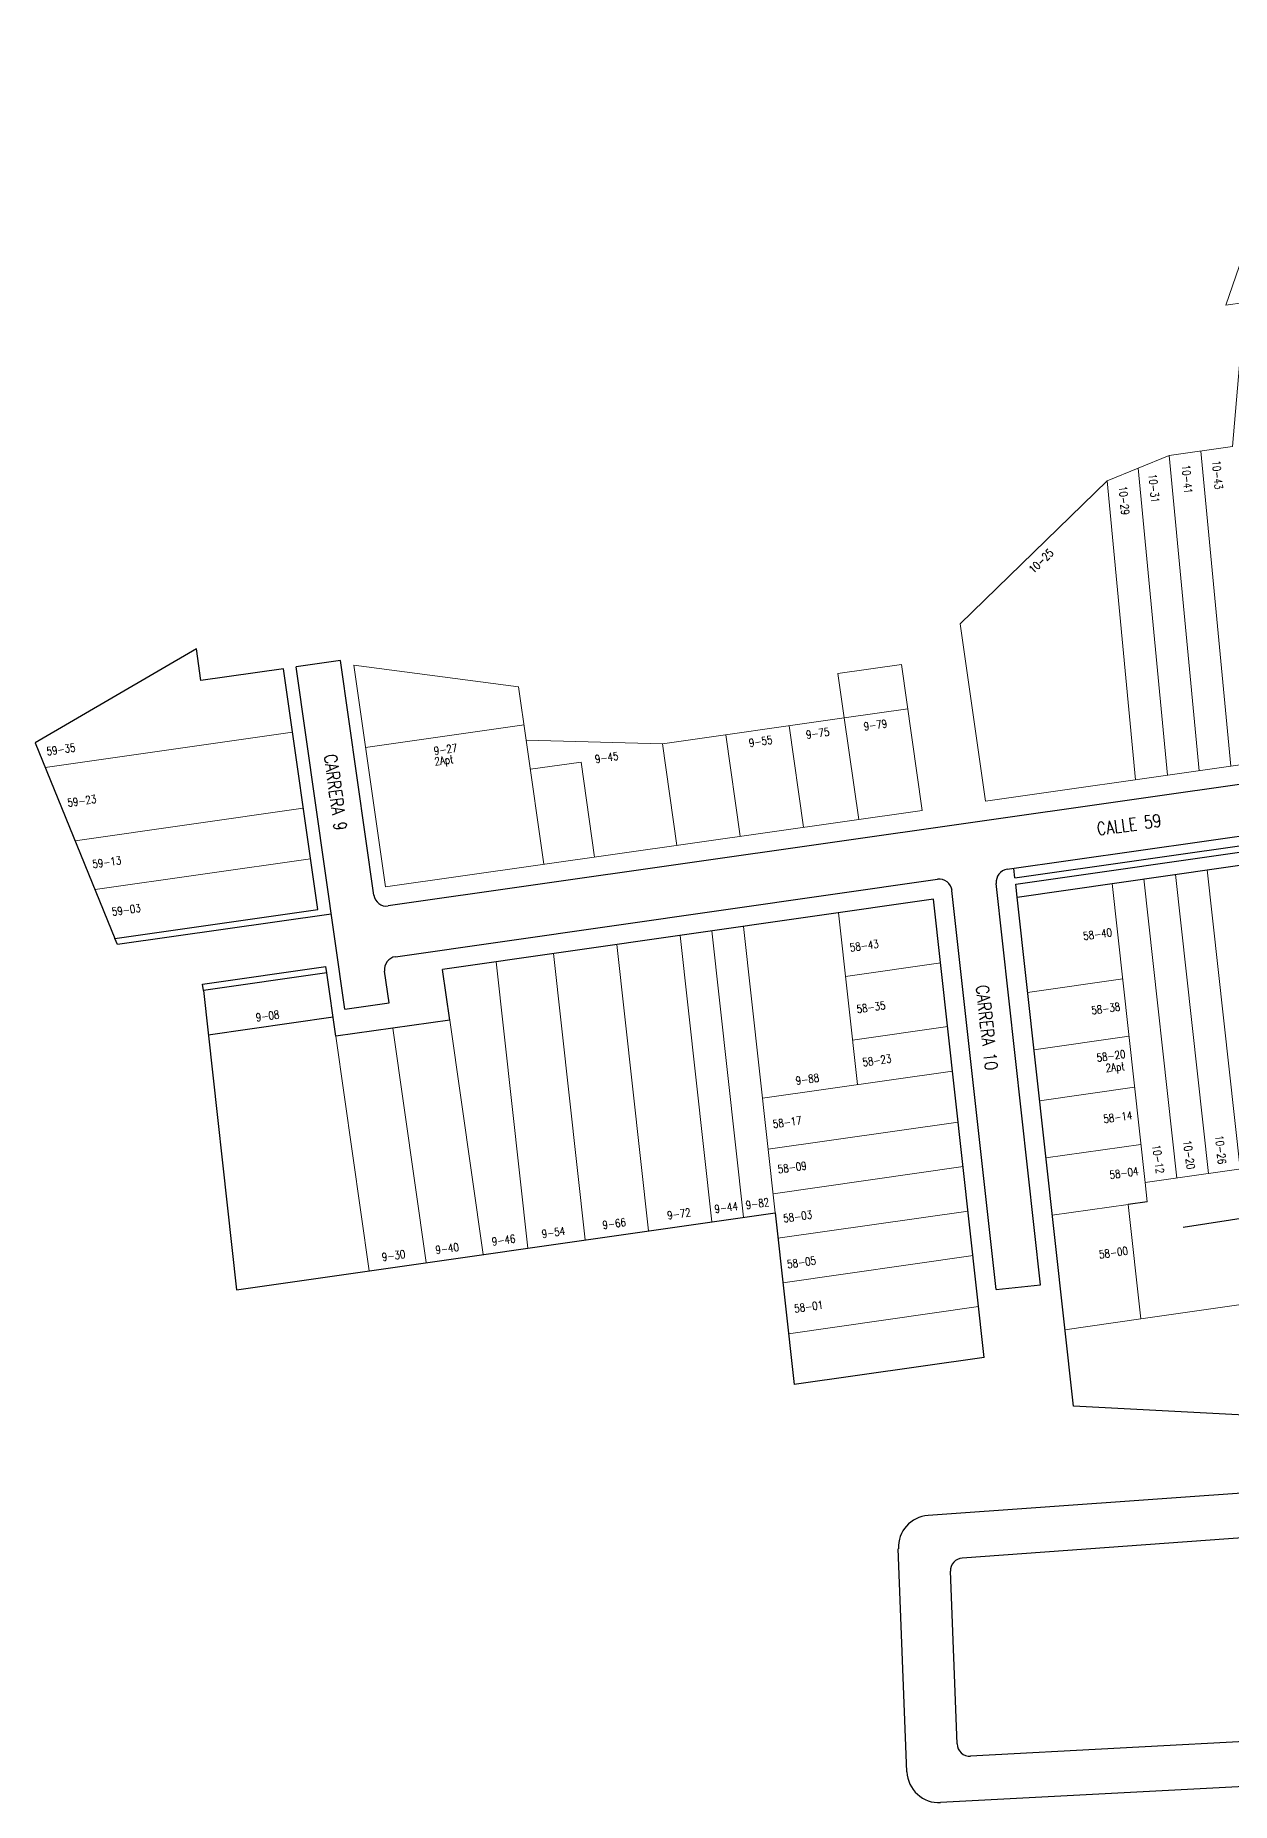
# Model space of a CAD drawing. Header units: millimetres. Extents: x 1022434 to 1024646, y 1272610 to 1274311.
# Drawn here: x 1022570.7 to 1022757.7, y 1273332.2 to 1273608.4 of the extents above; entities that cross this region are included whole.
import ezdxf
from ezdxf.enums import TextEntityAlignment as Align

# ---------------------------------------------------------------- set-up
doc = ezdxf.new("R2010")
doc.units = ezdxf.units.MM
doc.header["$MEASUREMENT"] = 0
for name, color, linetype, lineweight in [('CAB_RG6', 19, 'Continuous', 30), ('NOMENCLATURA', 23, 'Continuous', 0), ('Planimetria_Varios', 251, 'Continuous', 0)]:
    doc.layers.add(name, color=color, linetype=linetype, lineweight=lineweight)
doc.layers.add('NOMEN', color=251, linetype='Continuous')
doc.layers.add('PLANIMETRIA', color=8, linetype='Continuous')
doc.styles.add('CALLE', font='simplex.shx', dxfattribs={"width": 0.8, "height": 2})
doc.styles.add('NOMEN', font='simplex.shx', dxfattribs={"width": 0.8, "height": 1.25})

msp = doc.modelspace()

# ---------------------------------------------------------------- linework, layer by layer
at = {"layer": 'CAB_RG6'}
msp.add_lwpolyline([(1022809.5, 1273440.4), (1022801.21, 1273430.03), (1022750.07, 1273422.09)], dxfattribs=at)
at = {"layer": 'PLANIMETRIA', "linetype": 'Continuous'}
for p, q in [((1022618.38, 1273510.67), (1022611.45, 1273509.68)), ((1022619.08, 1273456.22), (1022611.45, 1273509.68)), ((1022623.61, 1273474.04), (1022618.38, 1273510.67)), ((1022793.1, 1273496.22), (1022625.87, 1273472.34)), ((1022722.59, 1273478.07), (1022767.16, 1273484.43)), ((1022723.81, 1273476.73), (1022768.09, 1273483.05)), ((1022723.92, 1273475.73), (1022768.49, 1273482.1)), ((1022724.14, 1273473.74), (1022768.71, 1273480.11)), ((1022627, 1273464.42), (1022711.69, 1273476.51)), ((1022723.81, 1273476.73), (1022723.64, 1273478.22)), ((1022720.86, 1273412.4), (1022713.96, 1273474.75)), ((1022727.82, 1273413.17), (1022720.88, 1273475.87)), ((1022724.14, 1273473.74), (1022723.92, 1273475.73)), ((1022732.94, 1273394.19), (1022724.14, 1273473.74)), ((1022616.96, 1273471.07), (1022583.55, 1273466.3)), ((1022711.1, 1273473.4), (1022634.35, 1273462.44)), ((1022719.01, 1273401.8), (1022711.1, 1273473.4)), ((1022597.93, 1273469.37), (1022597.93, 1273469.37)), ((1022583.55, 1273466.3), (1022583.16, 1273467.26)), ((1022596.86, 1273460.12), (1022616.11, 1273462.87)), ((1022616.25, 1273461.88), (1022616.11, 1273462.87)), ((1022596.97, 1273459.13), (1022596.86, 1273460.12)), ((1022616.25, 1273461.88), (1022596.97, 1273459.13)), ((1022617.66, 1273451.98), (1022616.25, 1273461.88)), ((1022626.01, 1273457.21), (1022625.3, 1273462.16)), ((1022635.48, 1273454.52), (1022634.35, 1273462.44)), ((1022596.97, 1273459.13), (1022602.14, 1273412.39)), ((1022619.08, 1273456.22), (1022626.01, 1273457.21)), ((1022617.24, 1273454.95), (1022597.74, 1273452.17)), ((1022635.48, 1273454.52), (1022617.66, 1273451.98)), ((1022602.14, 1273412.39), (1022686.33, 1273424.41)), ((1022686.33, 1273424.41), (1022689.3, 1273397.56)), ((1022744.49, 1273426.14), (1022741.52, 1273425.72)), ((1022720.86, 1273412.4), (1022727.82, 1273413.17)), ((1022719.01, 1273401.8), (1022689.3, 1273397.56)), ((1022774.42, 1273392.03), (1022732.94, 1273394.19)), ((1022785.92, 1273382.53), (1022710.22, 1273377.1)), ((1022786.31, 1273375.54), (1022715.58, 1273370.47)), ((1022706.92, 1273337.05), (1022705.58, 1273371.92)), ((1022714.76, 1273341.43), (1022713.72, 1273368.4)), ((1022776.19, 1273342.68), (1022716.86, 1273339.51)), ((1022771.51, 1273335.42), (1022712.18, 1273332.25))]:
    msp.add_line(p, q, dxfattribs=at)
msp.add_lwpolyline([(1022596.6, 1273507.56), (1022595.89, 1273512.51), (1022570.71, 1273497.82), (1022583.16, 1273467.26), (1022614.84, 1273471.78), (1022609.47, 1273509.4)], close=True, dxfattribs=at)
for centre, radius, start, end in [((1022711.98, 1273474.53), 2, 6.3111, 98.1246), ((1022722.87, 1273476.09), 2, 98.1246, 186.3111), ((1022625.59, 1273474.32), 2, 188.1246, 278.1246), ((1022627.28, 1273462.44), 2, 98.1246, 188.1246), ((1022710.58, 1273372.12), 5, 94.1005, 182.2044), ((1022715.72, 1273368.47), 2, 94.1005, 182.2044), ((1022716.76, 1273341.51), 2, 182.2044, 273.0541), ((1022711.92, 1273337.25), 5, 182.2044, 273.0541)]:
    msp.add_arc(centre, radius, start, end, dxfattribs=at)
at = {"layer": 'Planimetria_Varios', "linetype": 'Continuous'}
for p, q in [((1022757.54, 1273494.17), (1022752.85, 1273543.42)), ((1022747.63, 1273492.76), (1022743.06, 1273540.74)), ((1022752.59, 1273493.46), (1022747.9, 1273542.71)), ((1022742.67, 1273492.05), (1022738.22, 1273538.77)), ((1022697.14, 1273501.71), (1022707.04, 1273503.12)), ((1022699.4, 1273485.87), (1022697.14, 1273501.71)), ((1022572.27, 1273493.99), (1022610.88, 1273499.5)), ((1022622.33, 1273497.09), (1022647.08, 1273500.63)), ((1022678.62, 1273499.07), (1022680.88, 1273483.23)), ((1022688.52, 1273500.48), (1022690.78, 1273484.64)), ((1022647.43, 1273498.23), (1022650.19, 1273478.85)), ((1022668.72, 1273497.65), (1022670.98, 1273481.81)), ((1022648.07, 1273493.7), (1022655.99, 1273494.83)), ((1022655.99, 1273494.83), (1022658.11, 1273479.98)), ((1022576.94, 1273482.53), (1022612.58, 1273487.62)), ((1022580.05, 1273474.89), (1022613.71, 1273479.7)), ((1022749.11, 1273429.83), (1022743.95, 1273476.57)), ((1022754.07, 1273430.54), (1022748.9, 1273477.28)), ((1022759.02, 1273431.25), (1022753.85, 1273477.99)), ((1022744.16, 1273429.13), (1022738.99, 1273475.87)), ((1022699.21, 1273444.43), (1022696.24, 1273471.28)), ((1022681.38, 1273423.7), (1022676.43, 1273468.45)), ((1022686.33, 1273424.41), (1022681.38, 1273469.16)), ((1022666.52, 1273421.58), (1022661.57, 1273466.33)), ((1022676.43, 1273422.99), (1022671.48, 1273467.74)), ((1022647.7, 1273418.89), (1022642.75, 1273463.64)), ((1022656.62, 1273420.16), (1022651.67, 1273464.91)), ((1022712.2, 1273463.45), (1022697.34, 1273461.33)), ((1022725.79, 1273458.83), (1022740.64, 1273460.95)), ((1022640.71, 1273417.89), (1022635.48, 1273454.52)), ((1022622.89, 1273415.35), (1022617.66, 1273451.98)), ((1022631.8, 1273416.62), (1022626.57, 1273453.25)), ((1022713.3, 1273453.51), (1022698.44, 1273451.39)), ((1022726.78, 1273449.88), (1022741.63, 1273452)), ((1022714.07, 1273446.55), (1022684.35, 1273442.31)), ((1022727.66, 1273441.92), (1022742.51, 1273444.04)), ((1022714.94, 1273438.59), (1022685.23, 1273434.35)), ((1022728.65, 1273432.97), (1022743.5, 1273435.09)), ((1022773.88, 1273433.37), (1022744.16, 1273429.13)), ((1022715.71, 1273431.63), (1022686, 1273427.39)), ((1022744.16, 1273429.13), (1022744.49, 1273426.14)), ((1022716.48, 1273424.67), (1022686.77, 1273420.43)), ((1022729.64, 1273424.02), (1022741.52, 1273425.72)), ((1022741.52, 1273425.72), (1022743.5, 1273407.82)), ((1022717.25, 1273417.71), (1022687.54, 1273413.47)), ((1022743.5, 1273407.82), (1022783.12, 1273413.48)), ((1022718.13, 1273409.75), (1022688.42, 1273405.51)), ((1022731.62, 1273406.12), (1022743.5, 1273407.82))]:
    msp.add_line(p, q, dxfattribs=at)
for points in [[(1022747.9, 1273542.71), (1022738.22, 1273538.77), (1022715.25, 1273516.42), (1022719.2, 1273488.7), (1022792.23, 1273499.12), (1022781.82, 1273608.37), (1022770.89, 1273607.12), (1022756.74, 1273566.2), (1022759.71, 1273566.62), (1022757.81, 1273544.12)], [(1022709.3, 1273487.28), (1022625.44, 1273475.31), (1022620.5, 1273509.96), (1022646.24, 1273506.56), (1022647.43, 1273498.23), (1022668.72, 1273497.65), (1022697.14, 1273501.71), (1022696.15, 1273508.64), (1022706.05, 1273510.05)]]:
    msp.add_lwpolyline(points, close=True, dxfattribs=at)

# ---------------------------------------------------------------- texts
at = {"layer": 'NOMEN', "linetype": 'Continuous', "style": 'NOMEN', "width": 0.8}
for s, rotation, p in [('10-41', 275.4403, (1022749.88, 1273541.22)), ('10-43', 275.4403, (1022754.63, 1273541.9)), ('10-29', 275.4403, (1022740.03, 1273537.9)), ('10-31', 275.4403, (1022744.69, 1273539.8)), ('10-25', 44.2156, (1022726.7, 1273524.2)), ('9-79', 8.1246, (1022700.26, 1273499.74)), ('9-55', 8.1246, (1022682.32, 1273497.18)), ('9-75', 8.1246, (1022691.24, 1273498.45)), ('59-35', 8.1246, (1022572.55, 1273495.86)), ('9-27', 8.1246, (1022633.08, 1273495.93)), ('2Apt', 8.1246, (1022633.17, 1273494.27)), ('9-45', 8.1246, (1022658.26, 1273494.66)), ('59-23', 8.1246, (1022575.82, 1273487.83)), ('59-13', 8.1246, (1022579.72, 1273478.24)), ('59-03', 8.1246, (1022582.76, 1273470.79)), ('58-43', 8.1246, (1022698.09, 1273465.2)), ('58-35', 8.1246, (1022699.15, 1273455.59)), ('9-08', 8.1246, (1022605.27, 1273454.28)), ('58-23', 8.1246, (1022700.07, 1273447.27)), ('9-88', 8.1246, (1022689.63, 1273444.4)), ('2Apt', 6.3011, (1022738.06, 1273446.38)), ('58-17', 8.1246, (1022686.05, 1273437.62)), ('58-09', 8.1246, (1022686.83, 1273430.56)), ('9-72', 8.1246, (1022669.56, 1273423.37)), ('9-44', 8.1246, (1022676.94, 1273424.35)), ('9-82', 8.1246, (1022681.82, 1273424.96)), ('58-03', 8.1246, (1022687.68, 1273422.89)), ('9-54', 8.1246, (1022649.94, 1273420.46)), ('9-66', 8.1246, (1022659.43, 1273421.84)), ('9-30', 8.1246, (1022624.96, 1273416.84)), ('9-40', 8.1246, (1022633.33, 1273417.96)), ('9-46', 8.1246, (1022642.15, 1273419.27)), ('58-05', 8.1246, (1022688.29, 1273415.72)), ('58-01', 8.1246, (1022689.4, 1273408.8))]:
    msp.add_text(s, height=1.25, rotation=rotation, dxfattribs=at).set_placement(p)
for s, rotation, p in [('58-40', 8.1246, (1022739.05, 1273467.64)), ('58-38', 8.1246, (1022740.33, 1273456.02)), ('58-20', 8.1246, (1022741.15, 1273448.63)), ('58-14', 8.1246, (1022742.21, 1273439.06)), ('10-20', 278.1246, (1022750.71, 1273431.14)), ('10-26', 276.3111, (1022755.58, 1273431.94)), ('10-12', 278.1246, (1022745.9, 1273430.45)), ('58-04', 8.1246, (1022743.18, 1273430.32)), ('58-00', 8.1246, (1022741.53, 1273417.89))]:
    msp.add_text(s, height=1.25, rotation=rotation, dxfattribs=at).set_placement(p, align=Align.RIGHT)
at = {"layer": 'NOMENCLATURA', "linetype": 'Continuous', "style": 'CALLE', "width": 0.8}
for s, rotation, p in [('CARRERA 9', 277.7978, (1022615.81, 1273495.89)), ('CALLE 59', 7.8917, (1022736.75, 1273483.36)), ('CARRERA 10', 276.3111, (1022717.69, 1273459.87))]:
    msp.add_text(s, height=2, rotation=rotation, dxfattribs=at).set_placement(p)

doc.saveas('drawing.dxf')
